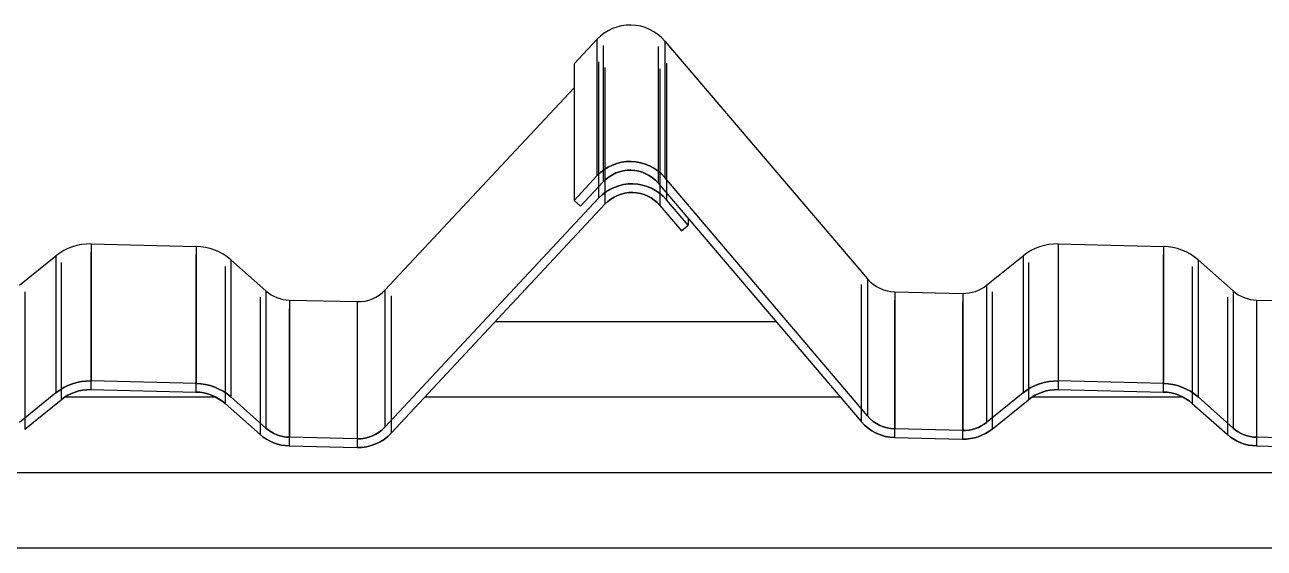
# Model space of a CAD drawing. Header units: millimetres. Extents: x -312439 to 477422, y -331570 to 212570.
# Drawn here: x 349333 to 350482, y 188929 to 189414 of the extents above; entities that cross this region are included whole.
import ezdxf

# ---------------------------------------------------------------- set-up
doc = ezdxf.new("R2010")
doc.units = ezdxf.units.MM
doc.linetypes.add('DASHED', pattern=[0.75, 0.5, -0.25])

msp = doc.modelspace()

# ---------------------------------------------------------------- linework, layer by layer
at = {"color": 1, "linetype": 'Continuous', "extrusion": (0, 1, 0)}
for p, q in [((349842.115, 189378.192, 0), (349863.272, 189400.8, 0)), ((349926.147, 189399.355, 0), (350114.281, 189178.781, 0)), ((349842.115, 189378.192, 0), (349842.115, 189251.583, 0)), ((349666.794, 189168.449, 0), (349842.115, 189355.8, 0)), ((349863.272, 189274.256, 0), (349842.115, 189251.583, 0)), ((350114.281, 189051.598, 0), (349926.147, 189272.807, 0)), ((349847.961, 189246.113, 0), (349869.117, 189268.786, 0)), ((349920.056, 189267.612, 0), (350108.19, 189046.403, 0)), ((349864.895, 189253.539, 0), (349666.794, 189041.237, 0)), ((349672.639, 189035.767, 0), (349870.741, 189248.07, 0)), ((349842.115, 189251.583, 0), (349847.961, 189246.113, 0)), ((349947.862, 189228.465, 0), (349927.77, 189252.09, 0)), ((349921.68, 189246.895, 0), (349941.772, 189223.27, 0)), ((349941.772, 189223.27, 0), (349947.862, 189228.465, 0)), ((349947.862, 189234.918, 0), (349947.862, 189228.465, 0)), ((349394.206, 189211.164, 0), (349491.715, 189208.922, 0)), ((350291.04, 189211.164, 0), (350388.549, 189208.922, 0)), ((349327.79, 189172.894, 0), (349361.587, 189200.092, 0)), ((349523.788, 189196.363, 0), (349556.296, 189167.64, 0)), ((350224.625, 189172.894, 0), (350258.421, 189200.092, 0)), ((350420.623, 189196.363, 0), (350453.13, 189167.64, 0)), ((349578.135, 189159.089, 0), (349641.062, 189157.642, 0)), ((350139.487, 189166.802, 0), (350202.414, 189165.356, 0)), ((350474.969, 189159.089, 0), (350537.896, 189157.642, 0)), ((350029.459, 189138.975, 0), (349768.944, 189138.975, 0)), ((349394.022, 189076.065, 0), (349491.531, 189073.816, 0)), ((349491.715, 189081.826, 0), (349394.206, 189084.074, 0)), ((350290.856, 189076.065, 0), (350388.365, 189073.816, 0)), ((350388.549, 189081.826, 0), (350291.04, 189084.074, 0)), ((349361.587, 189072.971, 0), (349327.79, 189045.694, 0)), ((349332.81, 189039.456, 0), (349366.607, 189066.733, 0)), ((349510.179, 189068.975, 0), (349369.656, 189068.975, 0)), ((349556.296, 189040.425, 0), (349523.788, 189069.231, 0)), ((350088.993, 189068.975, 0), (349703.627, 189068.975, 0)), ((350258.421, 189072.971, 0), (350224.625, 189045.694, 0)), ((350229.645, 189039.456, 0), (350263.441, 189066.733, 0)), ((350407.014, 189068.975, 0), (350266.49, 189068.975, 0)), ((350453.13, 189040.425, 0), (350420.623, 189069.231, 0)), ((349518.487, 189063.231, 0), (349550.994, 189034.425, 0)), ((350415.321, 189063.231, 0), (350447.829, 189034.425, 0)), ((349641.062, 189030.398, 0), (349578.135, 189031.849, 0)), ((350139.245, 189031.577, 0), (350202.23, 189030.125, 0)), ((350202.414, 189038.134, 0), (350139.487, 189039.585, 0)), ((350537.896, 189030.398, 0), (350474.969, 189031.849, 0)), ((349577.951, 189023.84, 0), (349640.936, 189022.388, 0)), ((350474.785, 189023.84, 0), (350537.77, 189022.388, 0)), ((350616.175, 188998.975, 0), (344288.617, 188998.975, 0)), ((350626.099, 188928.975, 0), (344278.692, 188928.975, 0))]:
    msp.add_line(p, q, dxfattribs=at)
at = {"color": 1, "linetype": 'DASHED', "extrusion": (0, 1, 0)}
for p, q in [((349863.272, 189400.8, 0), (349863.272, 189274.256, 0)), ((349926.147, 189399.355, 0), (349926.147, 189272.807, 0)), ((349869.117, 189395.346, 0), (349869.117, 189268.786, 0)), ((349920.056, 189394.175, 0), (349920.056, 189267.612, 0)), ((349864.895, 189380.143, 0), (349864.895, 189253.539, 0)), ((349870.741, 189374.689, 0), (349870.741, 189248.07, 0)), ((349927.77, 189378.697, 0), (349927.77, 189252.09, 0)), ((349921.68, 189373.518, 0), (349921.68, 189246.895, 0)), ((349394.022, 189203.177, 0), (349394.022, 189076.065, 0)), ((349394.206, 189211.164, 0), (349394.206, 189084.074, 0)), ((349491.715, 189208.922, 0), (349491.715, 189081.826, 0)), ((350290.856, 189203.177, 0), (350290.856, 189076.065, 0)), ((350291.04, 189211.164, 0), (350291.04, 189084.074, 0)), ((350388.549, 189208.922, 0), (350388.549, 189081.826, 0)), ((349361.587, 189200.092, 0), (349361.587, 189072.971, 0)), ((349366.607, 189193.872, 0), (349366.607, 189066.733, 0)), ((349491.531, 189200.936, 0), (349491.531, 189073.816, 0)), ((349518.487, 189190.38, 0), (349518.487, 189063.231, 0)), ((349523.788, 189196.363, 0), (349523.788, 189069.231, 0)), ((350258.421, 189200.092, 0), (350258.421, 189072.971, 0)), ((350263.441, 189193.872, 0), (350263.441, 189066.733, 0)), ((350388.365, 189200.936, 0), (350388.365, 189073.816, 0)), ((350415.321, 189190.38, 0), (350415.321, 189063.231, 0)), ((350420.623, 189196.363, 0), (350420.623, 189069.231, 0)), ((350114.281, 189178.781, 0), (350114.281, 189051.598, 0)), ((349556.296, 189167.64, 0), (349556.296, 189040.425, 0)), ((349666.794, 189168.449, 0), (349666.794, 189041.237, 0)), ((350108.19, 189173.601, 0), (350108.19, 189046.403, 0)), ((350224.625, 189172.894, 0), (350224.625, 189045.694, 0)), ((350453.13, 189167.64, 0), (350453.13, 189040.425, 0)), ((349332.81, 189166.674, 0), (349332.81, 189039.456, 0)), ((349550.994, 189161.658, 0), (349550.994, 189034.425, 0)), ((349578.135, 189159.089, 0), (349578.135, 189031.849, 0)), ((349641.062, 189157.642, 0), (349641.062, 189030.398, 0)), ((349672.639, 189162.995, 0), (349672.639, 189035.767, 0)), ((350139.245, 189158.817, 0), (350139.245, 189031.577, 0)), ((350139.487, 189166.802, 0), (350139.487, 189039.585, 0)), ((350202.23, 189157.369, 0), (350202.23, 189030.125, 0)), ((350202.414, 189165.356, 0), (350202.414, 189038.134, 0)), ((350229.645, 189166.674, 0), (350229.645, 189039.456, 0)), ((350447.829, 189161.658, 0), (350447.829, 189034.425, 0)), ((350474.969, 189159.089, 0), (350474.969, 189031.849, 0)), ((349577.951, 189151.103, 0), (349577.951, 189023.84, 0)), ((349640.936, 189149.655, 0), (349640.936, 189022.388, 0)), ((350474.785, 189151.103, 0), (350474.785, 189023.84, 0))]:
    msp.add_line(p, q, dxfattribs=at)
at = {"color": 1, "linetype": 'Continuous'}
for centre, major_axis, start_param, end_param in [((349894.064, 189372.069, 0), (42.143, 0), 0.70548213, 2.3900682), ((349894.064, 189245.442, 0), (0, 42.203), 5.41787111, 7.10245718), ((349894.064, 189245.442, 0), (0, 34.192), 5.41787111, 7.10245718), ((349895.687, 189224.725, 0), (0, 42.203), 5.41787111, 7.10245718), ((349895.687, 189224.725, 0), (0, 34.192), 5.41787111, 7.10245718), ((349393.051, 189161.107, 0), (50.143, 0), 1.54777516, 2.24913038), ((349490.56, 189158.865, 0), (50.143, 0), 0.84641994, 1.54777516), ((350289.886, 189161.107, 0), (50.143, 0), 1.54777516, 2.24913038), ((350387.395, 189158.865, 0), (50.143, 0), 0.84641994, 1.54777516), ((350140.273, 189200.887, 0), (34.143, 0), 3.84707478, 4.68936782), ((349578.921, 189193.174, 0), (34.143, 0), 3.9880126, 4.68936782), ((349641.848, 189191.727, 0), (34.143, 0), 4.68936782, 5.53166085), ((350203.2, 189199.44, 0), (34.143, 0), 4.68936782, 5.39072304), ((350475.755, 189193.174, 0), (34.143, 0), 3.9880126, 4.68936782), ((349393.051, 189033.873, 0), (0, 50.215), 6.26016414, 6.96151936), ((349393.051, 189033.873, 0), (0, 42.203), 6.26016414, 6.96151936), ((349490.56, 189031.624, 0), (0, 50.215), 5.55880892, 6.26016414), ((350289.886, 189033.873, 0), (0, 50.215), 6.26016414, 6.96151936), ((350289.886, 189033.873, 0), (0, 42.203), 6.26016414, 6.96151936), ((350387.395, 189031.624, 0), (0, 50.215), 5.55880892, 6.26016414), ((349490.56, 189031.624, 0), (0, 42.203), 5.55880892, 6.26016414), ((350387.395, 189031.624, 0), (0, 42.203), 5.55880892, 6.26016414), ((349641.848, 189064.581, 0), (0, -34.192), 6.26016414, 7.10245718), ((350140.273, 189073.768, 0), (0, -42.203), 5.41787111, 6.25878837), ((350140.273, 189073.768, 0), (0, -34.192), 5.41787111, 6.26016414), ((350203.2, 189072.317, 0), (0, -34.192), 6.26016414, 6.96151936), ((349578.921, 189066.032, 0), (0, -42.203), 5.55880829, 6.26016478), ((349578.921, 189066.032, 0), (0, -34.192), 5.55880892, 6.26016414), ((349641.848, 189064.581, 0), (0, -42.203), 6.26153992, 7.10245718), ((350203.2, 189072.317, 0), (0, -42.203), 6.26016351, 6.96152), ((350475.755, 189066.032, 0), (0, -42.203), 5.55880829, 6.26016478), ((350475.755, 189066.032, 0), (0, -34.192), 5.55880892, 6.26016414)]:
    msp.add_ellipse(centre, major_axis=major_axis, ratio=0.99856422, start_param=start_param, end_param=end_param, dxfattribs=at)
at = {"color": 1, "linetype": 'Continuous', "extrusion": (9.6088e-49, -2.69964e-34, -1)}
msp.add_ellipse((349894.064, 189245.442, 0), major_axis=(0, 42.203), ratio=0.99856422, start_param=5.46391343, end_param=7.14849951, dxfattribs=at)
at = {"color": 1, "linetype": 'Continuous', "extrusion": (-1.48922e-49, 6.90721e-35, -1)}
msp.add_ellipse((349894.064, 189245.442, 0), major_axis=(0, 34.192), ratio=0.99856422, start_param=-0.81927187, end_param=0.8653142, dxfattribs=at)
at = {"color": 1, "linetype": 'Continuous', "extrusion": (-1.30555e-49, 1.18444e-34, -1)}
msp.add_ellipse((349895.687, 189224.725, 0), major_axis=(0, 42.203), ratio=0.99856422, start_param=5.46391343, end_param=7.14849951, dxfattribs=at)
at = {"color": 1, "linetype": 'Continuous', "extrusion": (3.19156e-49, -1.2815e-34, -1)}
msp.add_ellipse((349895.687, 189224.725, 0), major_axis=(0, 34.192), ratio=0.99856422, start_param=-0.81927187, end_param=0.8653142, dxfattribs=at)
at = {"color": 1, "linetype": 'Continuous', "extrusion": (-6.8841e-50, -3.89204e-35, -1)}
for centre in [(349393.051, 189033.873, 0), (350289.886, 189033.873, 0)]:
    msp.add_ellipse(centre, major_axis=(0, 50.215), ratio=0.99856422, start_param=5.60485125, end_param=6.30620647, dxfattribs=at)
at = {"color": 1, "linetype": 'Continuous', "extrusion": (-1.71055e-49, -1.15127e-35, -1)}
for centre in [(349393.051, 189033.873, 0), (350289.886, 189033.873, 0)]:
    msp.add_ellipse(centre, major_axis=(0, 42.203), ratio=0.99856422, start_param=-0.67833406, end_param=0.02302116, dxfattribs=at)
at = {"color": 1, "linetype": 'Continuous', "extrusion": (1.24005e-48, 6.06473e-35, -1)}
for centre in [(349490.56, 189031.624, 0), (350387.395, 189031.624, 0)]:
    msp.add_ellipse(centre, major_axis=(0, 50.215), ratio=0.99856422, start_param=6.30620647, end_param=7.00756169, dxfattribs=at)
at = {"color": 1, "linetype": 'Continuous', "extrusion": (-1.71463e-48, 1.15729e-34, -1)}
for centre in [(349490.56, 189031.624, 0), (350387.395, 189031.624, 0)]:
    msp.add_ellipse(centre, major_axis=(0, 42.203), ratio=0.99856422, start_param=0.02302116, end_param=0.72437638, dxfattribs=at)
at = {"color": 1, "linetype": 'Continuous', "extrusion": (-6.25671e-50, 3.94854e-36, -1)}
msp.add_ellipse((349641.848, 189064.581, 0), major_axis=(0, -34.192), ratio=0.99856422, start_param=-0.81927187, end_param=0.02302116, dxfattribs=at)
at = {"color": 1, "linetype": 'Continuous', "extrusion": (-3.98949e-48, 1.74877e-34, -1)}
msp.add_ellipse((350140.273, 189073.768, 0), major_axis=(0, -42.203), ratio=0.99856422, start_param=6.30758224, end_param=7.14849951, dxfattribs=at)
at = {"color": 1, "linetype": 'Continuous', "extrusion": (2.46519e-32, 2.43029e-36, -1)}
msp.add_ellipse((350140.273, 189073.768, 0), major_axis=(0, -34.192), ratio=0.99856422, start_param=0.02302116, end_param=0.8653142, dxfattribs=at)
at = {"color": 1, "linetype": 'Continuous', "extrusion": (2.46519e-32, -1.73268e-35, -1)}
msp.add_ellipse((350203.2, 189072.317, 0), major_axis=(0, -34.192), ratio=0.99856422, start_param=-0.67833406, end_param=0.02302116, dxfattribs=at)
at = {"color": 1, "linetype": 'Continuous', "extrusion": (-2.9386e-48, 1.8134e-34, -1)}
for centre in [(349578.921, 189066.032, 0), (350475.755, 189066.032, 0)]:
    msp.add_ellipse(centre, major_axis=(0, -42.203), ratio=0.99856422, start_param=6.30620584, end_param=7.00756232, dxfattribs=at)
at = {"color": 1, "linetype": 'Continuous', "extrusion": (-2.46519e-32, 1.25306e-34, -1)}
for centre in [(349578.921, 189066.032, 0), (350475.755, 189066.032, 0)]:
    msp.add_ellipse(centre, major_axis=(0, -34.192), ratio=0.99856422, start_param=0.02302116, end_param=0.72437638, dxfattribs=at)
at = {"color": 1, "linetype": 'Continuous', "extrusion": (1.24517e-50, 5.47835e-36, -1)}
msp.add_ellipse((349641.848, 189064.581, 0), major_axis=(0, -42.203), ratio=0.99856422, start_param=5.46391343, end_param=6.3048307, dxfattribs=at)
at = {"color": 1, "linetype": 'Continuous', "extrusion": (-2.72377e-50, -7.70381e-36, -1)}
msp.add_ellipse((350203.2, 189072.317, 0), major_axis=(0, -42.203), ratio=0.99856422, start_param=5.60485062, end_param=6.3062071, dxfattribs=at)

doc.saveas('drawing.dxf')
